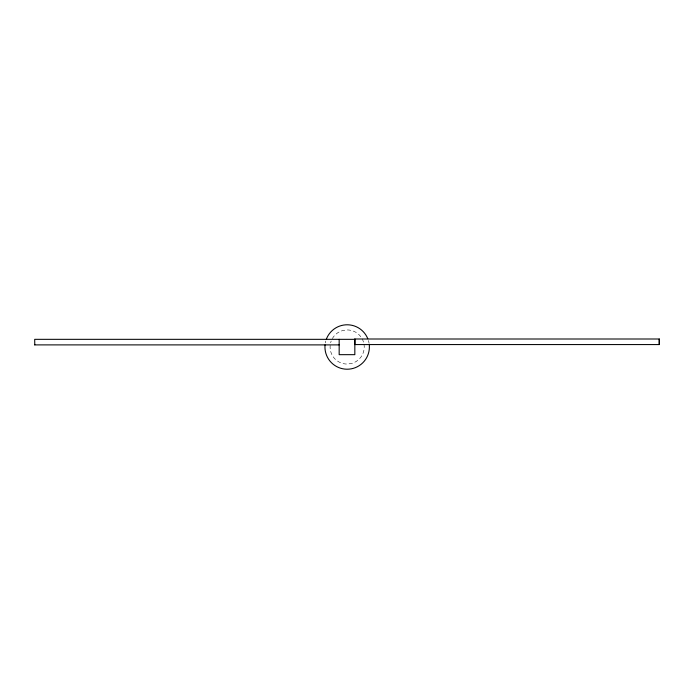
<?xml version="1.0" encoding="UTF-8"?>
<svg xmlns="http://www.w3.org/2000/svg" width="694" height="694" viewBox="0 0 694 694"><rect width="100%" height="100%" fill="white"/><g stroke="black" fill="none" stroke-linecap="round" stroke-linejoin="round"><path stroke-width="0.52" stroke-dasharray="3.47 2.6" d="M363.994 344.146A17.072 17.072 0 0 1 351.763 363.439L347.347 364.072A17.072 17.072 0 0 1 331.159 341.058M332.287 338.629A17.072 17.072 0 0 1 342.567 330.561L346.974 329.928A17.072 17.072 0 0 1 363.604 342.402M325.312 342.931A22.225 22.225 0 0 1 325.755 341.049M368.419 340.511A22.225 22.225 0 0 1 369.087 343.357"/><path stroke-width="1.04" d="M354.834 339.002L659.3 339.002L659.3 344.571L354.834 344.571M34.7 344.892L339.166 344.892M659.231 339.002L659.231 344.571M354.903 339.002L354.903 344.571M339.166 339.331L339.166 354.669L354.834 354.669L354.834 339.331L34.7 339.331L34.769 344.892M369.321 345.274A22.225 22.225 0 0 1 346.948 369.217A22.225 22.225 0 0 1 325.044 344.849M326.353 339.201A22.225 22.225 0 0 1 367.777 338.698"/></g></svg>
